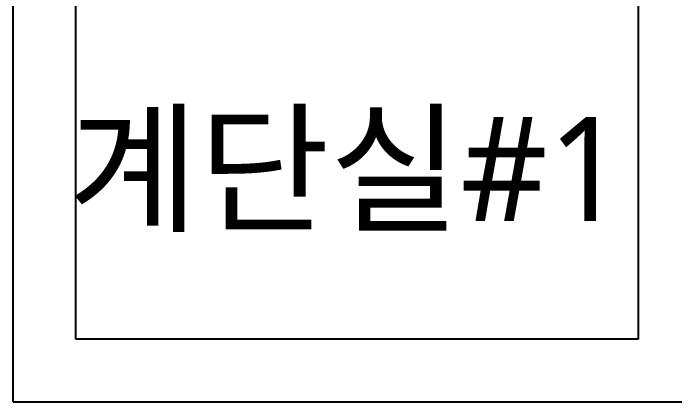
# Model space of a CAD drawing. Header units: millimetres. Extents: x -38475 to 94728, y -31127 to 90245.
# Drawn here: x -3925 to -750, y -8005 to -6139 of the extents above; entities that cross this region are included whole.
import ezdxf
from ezdxf.enums import TextEntityAlignment as Align

# ---------------------------------------------------------------- set-up
doc = ezdxf.new("R2010")
doc.units = ezdxf.units.MM
doc.layers.add('e-plan', color=9, linetype='Continuous')
doc.styles.add('USUN', font='malgun_0.ttf')

# ---------------------------------------------------------------- blocks, each defined once
blk = doc.blocks.new('Xref-지하2층')
at = {"layer": 'e-plan'}
for p, q in [((-400, 3900), (-400, 13400)), ((-100, 4200), (-100, 13300)), ((2600, 10400), (2600, 4200)), ((2600, 4200), (-100, 4200)), ((-400, 3900), (9900, 3900))]:
    blk.add_line(p, q, dxfattribs=at)
at = {"layer": 'e-plan', "style": 'USUN'}
blk.add_text('계단실#1', height=500, dxfattribs=at).set_placement((1200.4, 5017.9), align=Align.MIDDLE_CENTER)
blk = doc.blocks.new('A$C61602750')
at = {"layer": 'e-plan'}
blk.add_blockref('Xref-지하2층', (-3525, -11905), dxfattribs=at)

msp = doc.modelspace()

# ---------------------------------------------------------------- block references
at = {"layer": 'e-plan'}
msp.add_blockref('A$C61602750', (0, 0), dxfattribs=at)

doc.saveas('drawing.dxf')
